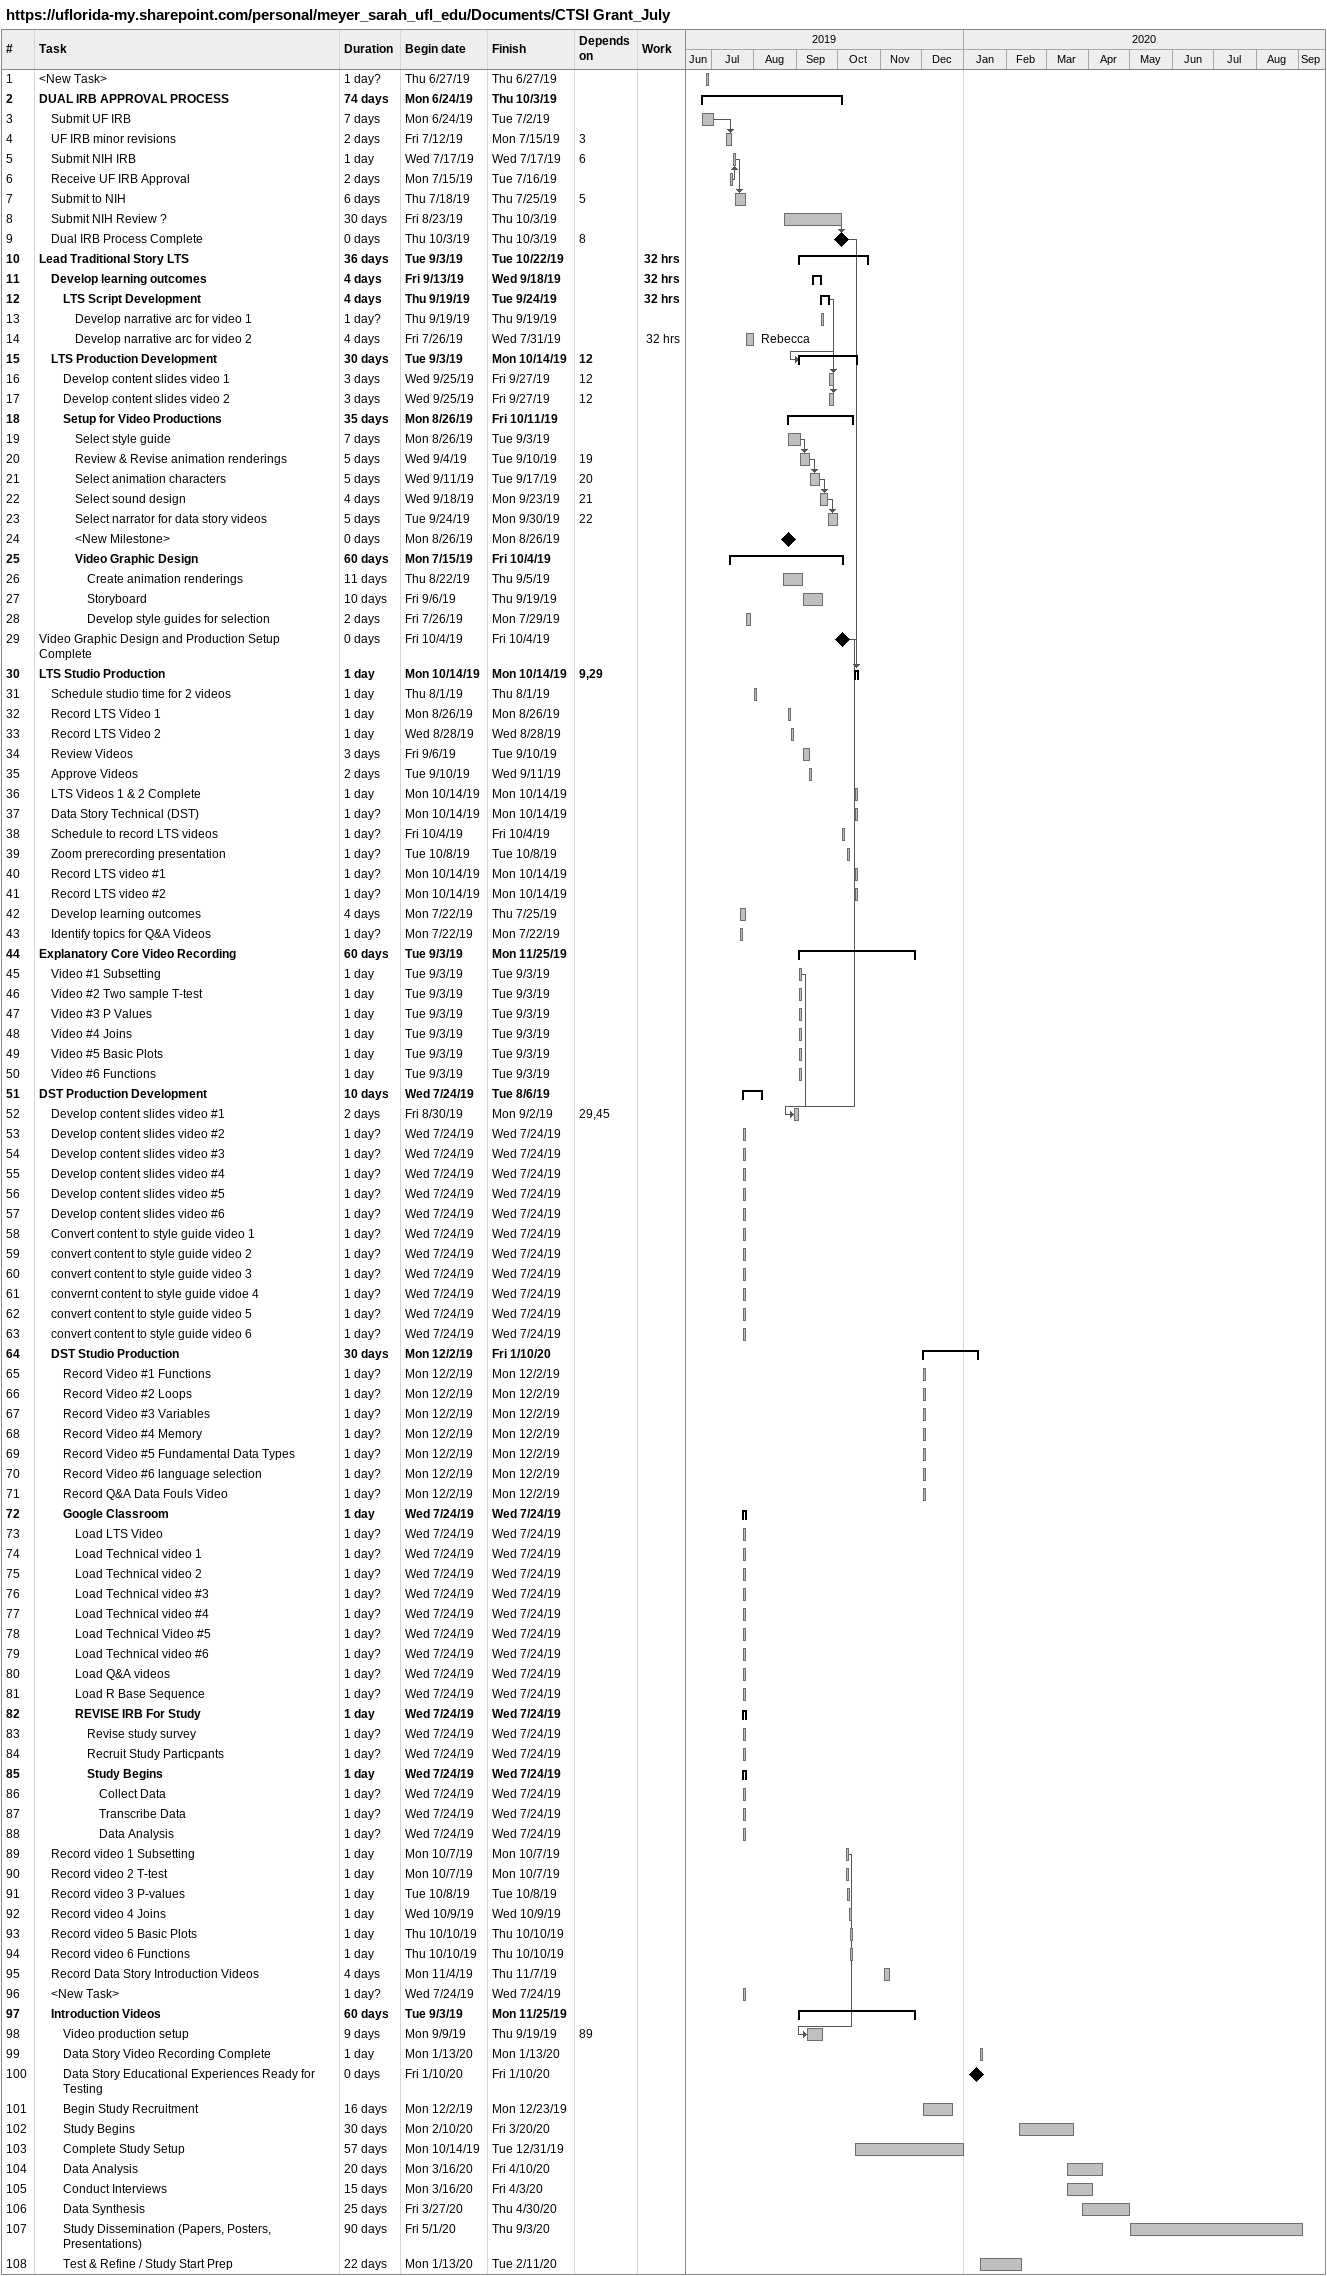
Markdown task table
https://uflorida-my.sharepoint.com/personal/meyer_sarah_ufl_edu/Documents/CTSI Grant_July

| ID | Level | Task | Duration | Start | Finish | Predecessors | Resources | Work (h) |
|---|---|---|---|---|---|---|---|---|
| 1 | 1 | <New Task> | 1d? | 2019-06-27 | 2019-06-27 |  |  |  |
| 2 | 1 | **DUAL IRB APPROVAL PROCESS** | 74d | 2019-06-24 | 2019-10-03 |  |  |  |
| 3 | 2 | Submit UF IRB | 7d | 2019-06-24 | 2019-07-02 |  |  |  |
| 4 | 2 | UF IRB minor revisions | 2d | 2019-07-12 | 2019-07-15 | 3 |  |  |
| 5 | 2 | Submit NIH IRB | 1d | 2019-07-17 | 2019-07-17 | 6 |  |  |
| 6 | 2 | Receive UF IRB Approval | 2d | 2019-07-15 | 2019-07-16 |  |  |  |
| 7 | 2 | Submit to NIH | 6d | 2019-07-18 | 2019-07-25 | 5 |  |  |
| 8 | 2 | Submit NIH Review ? | 30d | 2019-08-23 | 2019-10-03 |  |  |  |
| 9 | 2 | Dual IRB Process Complete | 0d | 2019-10-03 | 2019-10-03 | 8 |  |  |
| 10 | 1 | **Lead Traditional Story LTS** | 36d | 2019-09-03 | 2019-10-22 |  |  | 32 |
| 11 | 2 | **Develop learning outcomes** | 4d | 2019-09-13 | 2019-09-18 |  |  | 32 |
| 12 | 3 | **LTS Script Development** | 4d | 2019-09-19 | 2019-09-24 |  |  | 32 |
| 13 | 4 | Develop narrative arc for video 1 | 1d? | 2019-09-19 | 2019-09-19 |  |  |  |
| 14 | 4 | Develop narrative arc for video 2 | 4d | 2019-07-26 | 2019-07-31 |  | Rebecca | 32 |
| 15 | 2 | **LTS Production Development** | 30d | 2019-09-03 | 2019-10-14 | 12 |  |  |
| 16 | 3 | Develop content slides video 1 | 3d | 2019-09-25 | 2019-09-27 | 12 |  |  |
| 17 | 3 | Develop content slides video 2 | 3d | 2019-09-25 | 2019-09-27 | 12 |  |  |
| 18 | 3 | **Setup for Video Productions** | 35d | 2019-08-26 | 2019-10-11 |  |  |  |
| 19 | 4 | Select style guide | 7d | 2019-08-26 | 2019-09-03 |  |  |  |
| 20 | 4 | Review & Revise animation renderings | 5d | 2019-09-04 | 2019-09-10 | 19 |  |  |
| 21 | 4 | Select animation characters | 5d | 2019-09-11 | 2019-09-17 | 20 |  |  |
| 22 | 4 | Select sound design | 4d | 2019-09-18 | 2019-09-23 | 21 |  |  |
| 23 | 4 | Select narrator for data story videos | 5d | 2019-09-24 | 2019-09-30 | 22 |  |  |
| 24 | 4 | <New Milestone> | 0d | 2019-08-26 | 2019-08-26 |  |  |  |
| 25 | 4 | **Video Graphic Design** | 60d | 2019-07-15 | 2019-10-04 |  |  |  |
| 26 | 5 | Create animation renderings | 11d | 2019-08-22 | 2019-09-05 |  |  |  |
| 27 | 5 | Storyboard | 10d | 2019-09-06 | 2019-09-19 |  |  |  |
| 28 | 5 | Develop style guides for selection | 2d | 2019-07-26 | 2019-07-29 |  |  |  |
| 29 | 1 | Video Graphic Design and Production Setup Complete | 0d | 2019-10-04 | 2019-10-04 |  |  |  |
| 30 | 1 | **LTS Studio Production** | 1d | 2019-10-14 | 2019-10-14 | 9, 29 |  |  |
| 31 | 2 | Schedule studio time for 2 videos | 1d | 2019-08-01 | 2019-08-01 |  |  |  |
| 32 | 2 | Record LTS Video 1 | 1d | 2019-08-26 | 2019-08-26 |  |  |  |
| 33 | 2 | Record LTS Video 2 | 1d | 2019-08-28 | 2019-08-28 |  |  |  |
| 34 | 2 | Review Videos | 3d | 2019-09-06 | 2019-09-10 |  |  |  |
| 35 | 2 | Approve Videos | 2d | 2019-09-10 | 2019-09-11 |  |  |  |
| 36 | 2 | LTS Videos 1 & 2 Complete | 1d | 2019-10-14 | 2019-10-14 |  |  |  |
| 37 | 2 | Data Story Technical (DST) | 1d? | 2019-10-14 | 2019-10-14 |  |  |  |
| 38 | 2 | Schedule to record LTS videos | 1d? | 2019-10-04 | 2019-10-04 |  |  |  |
| 39 | 2 | Zoom prerecording presentation | 1d? | 2019-10-08 | 2019-10-08 |  |  |  |
| 40 | 2 | Record LTS video #1 | 1d? | 2019-10-14 | 2019-10-14 |  |  |  |
| 41 | 2 | Record LTS video #2 | 1d? | 2019-10-14 | 2019-10-14 |  |  |  |
| 42 | 2 | Develop learning outcomes | 4d | 2019-07-22 | 2019-07-25 |  |  |  |
| 43 | 2 | Identify topics for Q&A Videos | 1d? | 2019-07-22 | 2019-07-22 |  |  |  |
| 44 | 1 | **Explanatory Core Video Recording** | 60d | 2019-09-03 | 2019-11-25 |  |  |  |
| 45 | 2 | Video #1 Subsetting | 1d | 2019-09-03 | 2019-09-03 |  |  |  |
| 46 | 2 | Video #2 Two sample T-test | 1d | 2019-09-03 | 2019-09-03 |  |  |  |
| 47 | 2 | Video #3 P Values | 1d | 2019-09-03 | 2019-09-03 |  |  |  |
| 48 | 2 | Video #4 Joins | 1d | 2019-09-03 | 2019-09-03 |  |  |  |
| 49 | 2 | Video #5 Basic Plots | 1d | 2019-09-03 | 2019-09-03 |  |  |  |
| 50 | 2 | Video #6 Functions | 1d | 2019-09-03 | 2019-09-03 |  |  |  |
| 51 | 1 | **DST Production Development** | 10d | 2019-07-24 | 2019-08-06 |  |  |  |
| 52 | 2 | Develop content slides video #1 | 2d | 2019-08-30 | 2019-09-02 | 29, 45 |  |  |
| 53 | 2 | Develop content slides video #2 | 1d? | 2019-07-24 | 2019-07-24 |  |  |  |
| 54 | 2 | Develop content slides video #3 | 1d? | 2019-07-24 | 2019-07-24 |  |  |  |
| 55 | 2 | Develop content slides video #4 | 1d? | 2019-07-24 | 2019-07-24 |  |  |  |
| 56 | 2 | Develop content slides video #5 | 1d? | 2019-07-24 | 2019-07-24 |  |  |  |
| 57 | 2 | Develop content slides video #6 | 1d? | 2019-07-24 | 2019-07-24 |  |  |  |
| 58 | 2 | Convert content to style guide video 1 | 1d? | 2019-07-24 | 2019-07-24 |  |  |  |
| 59 | 2 | convert content to style guide video 2 | 1d? | 2019-07-24 | 2019-07-24 |  |  |  |
| 60 | 2 | convert content to style guide video 3 | 1d? | 2019-07-24 | 2019-07-24 |  |  |  |
| 61 | 2 | convernt content to style guide vidoe 4 | 1d? | 2019-07-24 | 2019-07-24 |  |  |  |
| 62 | 2 | convert content to style guide video 5 | 1d? | 2019-07-24 | 2019-07-24 |  |  |  |
| 63 | 2 | convert content to style guide video 6 | 1d? | 2019-07-24 | 2019-07-24 |  |  |  |
| 64 | 2 | **DST Studio Production** | 30d | 2019-12-02 | 2020-01-10 |  |  |  |
| 65 | 3 | Record Video #1 Functions | 1d? | 2019-12-02 | 2019-12-02 |  |  |  |
| 66 | 3 | Record Video #2 Loops | 1d? | 2019-12-02 | 2019-12-02 |  |  |  |
| 67 | 3 | Record Video #3 Variables | 1d? | 2019-12-02 | 2019-12-02 |  |  |  |
| 68 | 3 | Record Video #4 Memory | 1d? | 2019-12-02 | 2019-12-02 |  |  |  |
| 69 | 3 | Record Video #5 Fundamental Data Types | 1d? | 2019-12-02 | 2019-12-02 |  |  |  |
| 70 | 3 | Record Video #6 language selection | 1d? | 2019-12-02 | 2019-12-02 |  |  |  |
| 71 | 3 | Record Q&A Data Fouls Video | 1d? | 2019-12-02 | 2019-12-02 |  |  |  |
| 72 | 3 | **Google Classroom** | 1d | 2019-07-24 | 2019-07-24 |  |  |  |
| 73 | 4 | Load LTS Video | 1d? | 2019-07-24 | 2019-07-24 |  |  |  |
| 74 | 4 | Load Technical video 1 | 1d? | 2019-07-24 | 2019-07-24 |  |  |  |
| 75 | 4 | Load Technical video 2 | 1d? | 2019-07-24 | 2019-07-24 |  |  |  |
| 76 | 4 | Load Technical video #3 | 1d? | 2019-07-24 | 2019-07-24 |  |  |  |
| 77 | 4 | Load Technical video #4 | 1d? | 2019-07-24 | 2019-07-24 |  |  |  |
| 78 | 4 | Load Technical Video #5 | 1d? | 2019-07-24 | 2019-07-24 |  |  |  |
| 79 | 4 | Load Technical video #6 | 1d? | 2019-07-24 | 2019-07-24 |  |  |  |
| 80 | 4 | Load Q&A videos | 1d? | 2019-07-24 | 2019-07-24 |  |  |  |
| 81 | 4 | Load R Base Sequence | 1d? | 2019-07-24 | 2019-07-24 |  |  |  |
| 82 | 4 | **REVISE IRB For Study** | 1d | 2019-07-24 | 2019-07-24 |  |  |  |
| 83 | 5 | Revise study survey | 1d? | 2019-07-24 | 2019-07-24 |  |  |  |
| 84 | 5 | Recruit Study Particpants | 1d? | 2019-07-24 | 2019-07-24 |  |  |  |
| 85 | 5 | **Study Begins** | 1d | 2019-07-24 | 2019-07-24 |  |  |  |
| 86 | 6 | Collect Data | 1d? | 2019-07-24 | 2019-07-24 |  |  |  |
| 87 | 6 | Transcribe Data | 1d? | 2019-07-24 | 2019-07-24 |  |  |  |
| 88 | 6 | Data Analysis | 1d? | 2019-07-24 | 2019-07-24 |  |  |  |
| 89 | 2 | Record video 1 Subsetting | 1d | 2019-10-07 | 2019-10-07 |  |  |  |
| 90 | 2 | Record video 2 T-test | 1d | 2019-10-07 | 2019-10-07 |  |  |  |
| 91 | 2 | Record video 3 P-values | 1d | 2019-10-08 | 2019-10-08 |  |  |  |
| 92 | 2 | Record video 4 Joins | 1d | 2019-10-09 | 2019-10-09 |  |  |  |
| 93 | 2 | Record video 5 Basic Plots | 1d | 2019-10-10 | 2019-10-10 |  |  |  |
| 94 | 2 | Record video 6 Functions | 1d | 2019-10-10 | 2019-10-10 |  |  |  |
| 95 | 2 | Record Data Story Introduction Videos | 4d | 2019-11-04 | 2019-11-07 |  |  |  |
| 96 | 2 | <New Task> | 1d? | 2019-07-24 | 2019-07-24 |  |  |  |
| 97 | 2 | **Introduction Videos** | 60d | 2019-09-03 | 2019-11-25 |  |  |  |
| 98 | 3 | Video production setup | 9d | 2019-09-09 | 2019-09-19 | 89 |  |  |
| 99 | 3 | Data Story Video Recording Complete | 1d | 2020-01-13 | 2020-01-13 |  |  |  |
| 100 | 3 | Data Story Educational Experiences Ready for Testing | 0d | 2020-01-10 | 2020-01-10 |  |  |  |
| 101 | 3 | Begin Study Recruitment | 16d | 2019-12-02 | 2019-12-23 |  |  |  |
| 102 | 3 | Study Begins | 30d | 2020-02-10 | 2020-03-20 |  |  |  |
| 103 | 3 | Complete Study Setup | 57d | 2019-10-14 | 2019-12-31 |  |  |  |
| 104 | 3 | Data Analysis | 20d | 2020-03-16 | 2020-04-10 |  |  |  |
| 105 | 3 | Conduct Interviews | 15d | 2020-03-16 | 2020-04-03 |  |  |  |
| 106 | 3 | Data Synthesis | 25d | 2020-03-27 | 2020-04-30 |  |  |  |
| 107 | 3 | Study Dissemination (Papers, Posters, Presentations) | 90d | 2020-05-01 | 2020-09-03 |  |  |  |
| 108 | 3 | Test & Refine / Study Start Prep | 22d | 2020-01-13 | 2020-02-11 |  |  |  |
